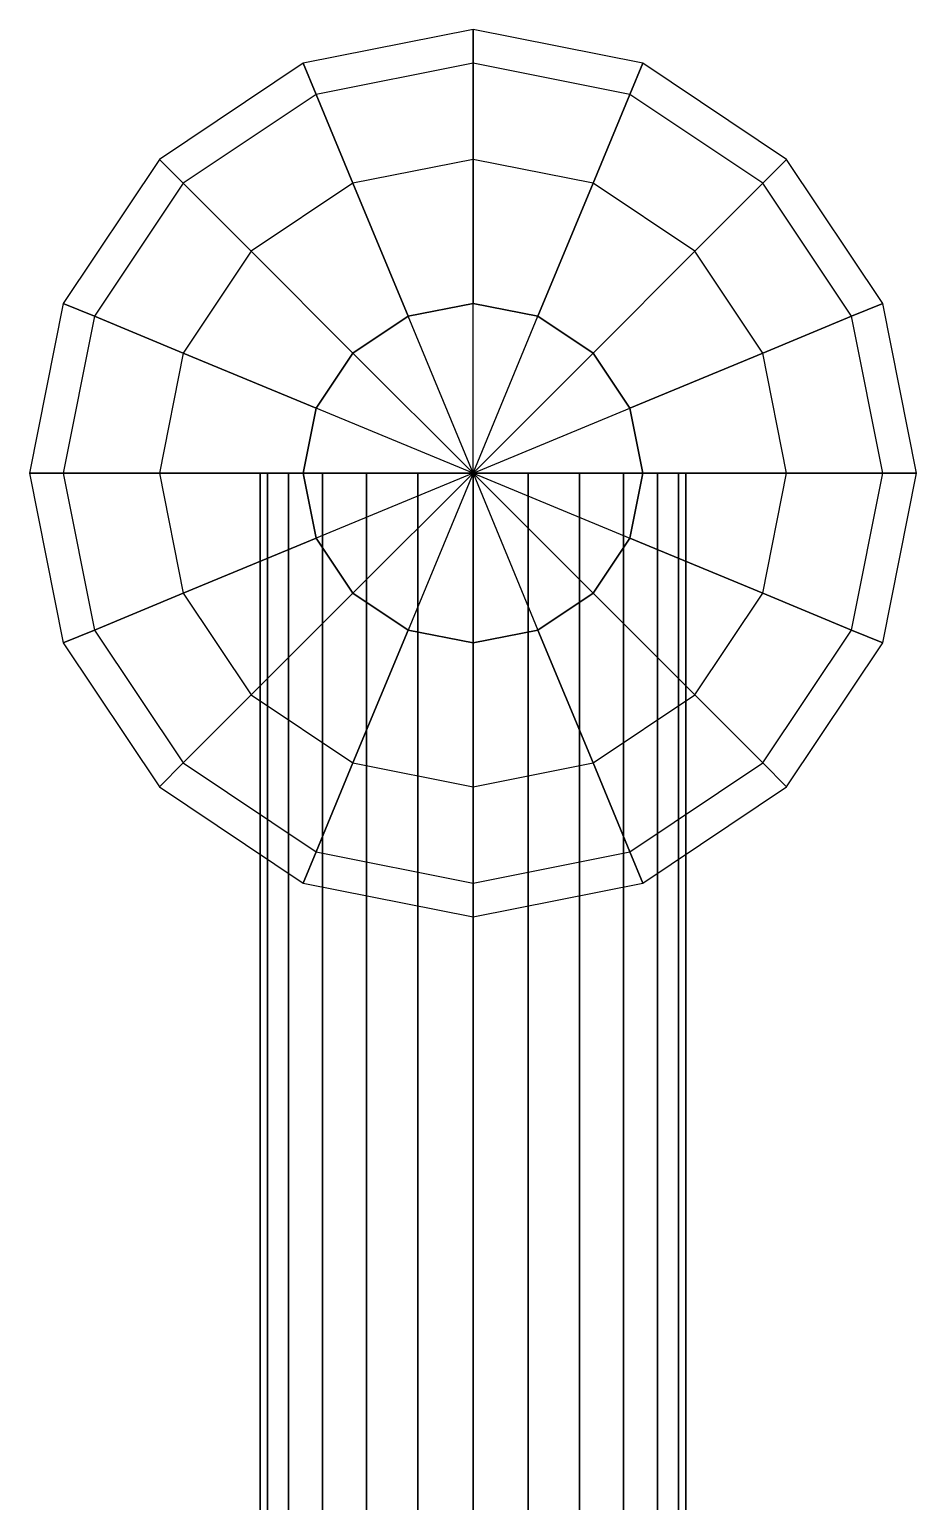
# Model space of a CAD drawing. Extents: x -2.33 to 2.33, y -2.65 to 2.65.
# Drawn here: x -0.25 to 0.25, y 1.821 to 2.65 of the extents above; entities that cross this region are included whole.
import ezdxf

# ---------------------------------------------------------------- set-up
doc = ezdxf.new("R2010")
doc.units = 0
doc.layers.add('L1', color=7, linetype='CONTINUOUS')

msp = doc.modelspace()

# ---------------------------------------------------------------- linework, layer by layer
at = {"layer": 'L1'}
for points, invisible_edges in [([(0, 2.63097, 0.095671), (0, 2.65), (-0.095671, 2.63097)], 140), ([(0, 2.65), (-0.088388, 2.613389, -0.095671), (-0.095671, 2.63097)], 137), ([(0, 2.65), (0, 2.63097, -0.095671), (-0.088388, 2.613389, -0.095671)], 140), ([(0.088388, 2.613389, 0.095671), (0.095671, 2.63097), (0, 2.65)], 12), ([(0.088388, 2.613389, 0.095671), (0, 2.65), (0, 2.63097, 0.095671)], 9), ([(0.095671, 2.63097), (0, 2.63097, -0.095671), (0, 2.65)], 137), ([(-0.088388, 2.613389, 0.095671), (-0.095671, 2.63097), (-0.176777, 2.576777)], 140), ([(-0.095671, 2.63097), (-0.16332, 2.56332, -0.095671), (-0.176777, 2.576777)], 137), ([(-0.095671, 2.63097), (-0.088388, 2.613389, -0.095671), (-0.16332, 2.56332, -0.095671)], 140), ([(0, 2.63097, 0.095671), (-0.095671, 2.63097), (-0.088388, 2.613389, 0.095671)], 137), ([(0, 2.576777, 0.176777), (0, 2.63097, 0.095671), (-0.088388, 2.613389, 0.095671)], 12), ([(0, 2.63097, -0.095671), (-0.06765, 2.56332, -0.176777), (-0.088388, 2.613389, -0.095671)], 137), ([(0, 2.63097, -0.095671), (0, 2.576777, -0.176777), (-0.06765, 2.56332, -0.176777)], 140), ([(0.06765, 2.56332, 0.176777), (0.088388, 2.613389, 0.095671), (0, 2.63097, 0.095671)], 12), ([(0.06765, 2.56332, 0.176777), (0, 2.63097, 0.095671), (0, 2.576777, 0.176777)], 9), ([(0.095671, 2.63097), (0.088388, 2.613389, -0.095671), (0, 2.63097, -0.095671)], 140), ([(0.088388, 2.613389, -0.095671), (0, 2.576777, -0.176777), (0, 2.63097, -0.095671)], 137), ([(0.16332, 2.56332, 0.095671), (0.095671, 2.63097), (0.088388, 2.613389, 0.095671)], 9), ([(0.176777, 2.576777), (0.088388, 2.613389, -0.095671), (0.095671, 2.63097)], 9), ([(0.16332, 2.56332, 0.095671), (0.176777, 2.576777), (0.095671, 2.63097)], 12), ([(-0.088388, 2.613389, 0.095671), (-0.176777, 2.576777), (-0.16332, 2.56332, 0.095671)], 137), ([(-0.06765, 2.56332, 0.176777), (-0.088388, 2.613389, 0.095671), (-0.16332, 2.56332, 0.095671)], 12), ([(-0.088388, 2.613389, -0.095671), (-0.125, 2.525, -0.176777), (-0.16332, 2.56332, -0.095671)], 137), ([(-0.088388, 2.613389, -0.095671), (-0.06765, 2.56332, -0.176777), (-0.125, 2.525, -0.176777)], 140), ([(0, 2.576777, 0.176777), (-0.088388, 2.613389, 0.095671), (-0.06765, 2.56332, 0.176777)], 9), ([(0.088388, 2.613389, -0.095671), (0.06765, 2.56332, -0.176777), (0, 2.576777, -0.176777)], 140), ([(0.125, 2.525, 0.176777), (0.088388, 2.613389, 0.095671), (0.06765, 2.56332, 0.176777)], 9), ([(0.16332, 2.56332, -0.095671), (0.06765, 2.56332, -0.176777), (0.088388, 2.613389, -0.095671)], 137), ([(0.125, 2.525, 0.176777), (0.16332, 2.56332, 0.095671), (0.088388, 2.613389, 0.095671)], 12), ([(0.176777, 2.576777), (0.16332, 2.56332, -0.095671), (0.088388, 2.613389, -0.095671)], 12), ([(-0.16332, 2.56332, 0.095671), (-0.176777, 2.576777), (-0.23097, 2.495671)], 140), ([(-0.176777, 2.576777), (-0.213388, 2.488389, -0.095671), (-0.23097, 2.495671)], 137), ([(-0.176777, 2.576777), (-0.16332, 2.56332, -0.095671), (-0.213388, 2.488389, -0.095671)], 140), ([(0, 2.495671, 0.23097), (0, 2.576777, 0.176777), (-0.06765, 2.56332, 0.176777)], 12), ([(0, 2.576777, -0.176777), (-0.036612, 2.488389, -0.23097), (-0.06765, 2.56332, -0.176777)], 137), ([(0, 2.576777, -0.176777), (0, 2.495671, -0.23097), (-0.036612, 2.488389, -0.23097)], 140), ([(0.036612, 2.488389, 0.23097), (0.06765, 2.56332, 0.176777), (0, 2.576777, 0.176777)], 12), ([(0.036612, 2.488389, 0.23097), (0, 2.576777, 0.176777), (0, 2.495671, 0.23097)], 9), ([(0.06765, 2.56332, -0.176777), (0, 2.495671, -0.23097), (0, 2.576777, -0.176777)], 137), ([(0.213388, 2.488389, 0.095671), (0.176777, 2.576777), (0.16332, 2.56332, 0.095671)], 9), ([(0.23097, 2.495671), (0.16332, 2.56332, -0.095671), (0.176777, 2.576777)], 9), ([(0.213388, 2.488389, 0.095671), (0.23097, 2.495671), (0.176777, 2.576777)], 12), ([(-0.16332, 2.56332, 0.095671), (-0.23097, 2.495671), (-0.213388, 2.488389, 0.095671)], 137), ([(-0.125, 2.525, 0.176777), (-0.16332, 2.56332, 0.095671), (-0.213388, 2.488389, 0.095671)], 140), ([(-0.16332, 2.56332, -0.095671), (-0.16332, 2.46765, -0.176777), (-0.213388, 2.488389, -0.095671)], 137), ([(-0.06765, 2.56332, 0.176777), (-0.16332, 2.56332, 0.095671), (-0.125, 2.525, 0.176777)], 9), ([(-0.16332, 2.56332, -0.095671), (-0.125, 2.525, -0.176777), (-0.16332, 2.46765, -0.176777)], 140), ([(-0.036612, 2.488389, 0.23097), (-0.06765, 2.56332, 0.176777), (-0.125, 2.525, 0.176777)], 12), ([(-0.06765, 2.56332, -0.176777), (-0.06765, 2.46765, -0.23097), (-0.125, 2.525, -0.176777)], 137), ([(0, 2.495671, 0.23097), (-0.06765, 2.56332, 0.176777), (-0.036612, 2.488389, 0.23097)], 9), ([(-0.06765, 2.56332, -0.176777), (-0.036612, 2.488389, -0.23097), (-0.06765, 2.46765, -0.23097)], 140), ([(0.06765, 2.56332, -0.176777), (0.036612, 2.488389, -0.23097), (0, 2.495671, -0.23097)], 140), ([(0.06765, 2.46765, 0.23097), (0.06765, 2.56332, 0.176777), (0.036612, 2.488389, 0.23097)], 9), ([(0.125, 2.525, -0.176777), (0.036612, 2.488389, -0.23097), (0.06765, 2.56332, -0.176777)], 137), ([(0.06765, 2.46765, 0.23097), (0.125, 2.525, 0.176777), (0.06765, 2.56332, 0.176777)], 12), ([(0.16332, 2.56332, -0.095671), (0.125, 2.525, -0.176777), (0.06765, 2.56332, -0.176777)], 140), ([(0.16332, 2.46765, 0.176777), (0.16332, 2.56332, 0.095671), (0.125, 2.525, 0.176777)], 9), ([(0.213388, 2.488389, -0.095671), (0.125, 2.525, -0.176777), (0.16332, 2.56332, -0.095671)], 137), ([(0.16332, 2.46765, 0.176777), (0.213388, 2.488389, 0.095671), (0.16332, 2.56332, 0.095671)], 12), ([(0.23097, 2.495671), (0.213388, 2.488389, -0.095671), (0.16332, 2.56332, -0.095671)], 12), ([(-0.125, 2.525, 0.176777), (-0.213388, 2.488389, 0.095671), (-0.16332, 2.46765, 0.176777)], 137), ([(-0.06765, 2.46765, 0.23097), (-0.125, 2.525, 0.176777), (-0.16332, 2.46765, 0.176777)], 12), ([(-0.125, 2.525, -0.176777), (-0.088388, 2.436612, -0.23097), (-0.16332, 2.46765, -0.176777)], 137), ([(-0.036612, 2.488389, 0.23097), (-0.125, 2.525, 0.176777), (-0.06765, 2.46765, 0.23097)], 9), ([(-0.125, 2.525, -0.176777), (-0.06765, 2.46765, -0.23097), (-0.088388, 2.436612, -0.23097)], 140), ([(0.125, 2.525, -0.176777), (0.06765, 2.46765, -0.23097), (0.036612, 2.488389, -0.23097)], 140), ([(0.088388, 2.436612, 0.23097), (0.125, 2.525, 0.176777), (0.06765, 2.46765, 0.23097)], 9), ([(0.16332, 2.46765, -0.176777), (0.06765, 2.46765, -0.23097), (0.125, 2.525, -0.176777)], 137), ([(0.088388, 2.436612, 0.23097), (0.16332, 2.46765, 0.176777), (0.125, 2.525, 0.176777)], 12), ([(0.213388, 2.488389, -0.095671), (0.16332, 2.46765, -0.176777), (0.125, 2.525, -0.176777)], 140), ([(-0.213388, 2.488389, 0.095671), (-0.23097, 2.495671), (-0.25, 2.4)], 140), ([(-0.23097, 2.495671), (-0.23097, 2.4, -0.095671), (-0.25, 2.4)], 137), ([(-0.213388, 2.488389, 0.095671), (-0.25, 2.4), (-0.23097, 2.4, 0.095671)], 137), ([(-0.23097, 2.495671), (-0.213388, 2.488389, -0.095671), (-0.23097, 2.4, -0.095671)], 140), ([(-0.16332, 2.46765, 0.176777), (-0.213388, 2.488389, 0.095671), (-0.23097, 2.4, 0.095671)], 140), ([(-0.213388, 2.488389, -0.095671), (-0.176777, 2.4, -0.176777), (-0.23097, 2.4, -0.095671)], 137), ([(-0.213388, 2.488389, -0.095671), (-0.16332, 2.46765, -0.176777), (-0.176777, 2.4, -0.176777)], 140), ([(0, 2.4, 0.25), (-0.036612, 2.488389, 0.23097), (-0.06765, 2.46765, 0.23097)], 8), ([(0, 2.4, -0.25), (-0.06765, 2.46765, -0.23097), (-0.036612, 2.488389, -0.23097)], 136), ([(0, 2.4, 0.25), (0, 2.495671, 0.23097), (-0.036612, 2.488389, 0.23097)], 8), ([(0, 2.4, -0.25), (-0.036612, 2.488389, -0.23097), (0, 2.495671, -0.23097)], 136), ([(0, 2.4, 0.25), (0.036612, 2.488389, 0.23097), (0, 2.495671, 0.23097)], 8), ([(0, 2.4, -0.25), (0, 2.495671, -0.23097), (0.036612, 2.488389, -0.23097)], 136), ([(0, 2.4, 0.25), (0.06765, 2.46765, 0.23097), (0.036612, 2.488389, 0.23097)], 8), ([(0, 2.4, -0.25), (0.036612, 2.488389, -0.23097), (0.06765, 2.46765, -0.23097)], 136), ([(0.176777, 2.4, 0.176777), (0.213388, 2.488389, 0.095671), (0.16332, 2.46765, 0.176777)], 9), ([(0.23097, 2.4, -0.095671), (0.16332, 2.46765, -0.176777), (0.213388, 2.488389, -0.095671)], 9), ([(0.176777, 2.4, 0.176777), (0.23097, 2.4, 0.095671), (0.213388, 2.488389, 0.095671)], 12), ([(0.23097, 2.4, 0.095671), (0.23097, 2.495671), (0.213388, 2.488389, 0.095671)], 9), ([(0.25, 2.4), (0.213388, 2.488389, -0.095671), (0.23097, 2.495671)], 9), ([(0.25, 2.4), (0.23097, 2.4, -0.095671), (0.213388, 2.488389, -0.095671)], 12), ([(0.23097, 2.4, 0.095671), (0.25, 2.4), (0.23097, 2.495671)], 12), ([(-0.16332, 2.46765, 0.176777), (-0.23097, 2.4, 0.095671), (-0.176777, 2.4, 0.176777)], 137), ([(-0.088388, 2.436612, 0.23097), (-0.16332, 2.46765, 0.176777), (-0.176777, 2.4, 0.176777)], 12), ([(-0.16332, 2.46765, -0.176777), (-0.095671, 2.4, -0.23097), (-0.176777, 2.4, -0.176777)], 137), ([(-0.06765, 2.46765, 0.23097), (-0.16332, 2.46765, 0.176777), (-0.088388, 2.436612, 0.23097)], 9), ([(-0.16332, 2.46765, -0.176777), (-0.088388, 2.436612, -0.23097), (-0.095671, 2.4, -0.23097)], 140), ([(0, 2.4, 0.25), (-0.06765, 2.46765, 0.23097), (-0.088388, 2.436612, 0.23097)], 8), ([(0, 2.4, -0.25), (-0.088388, 2.436612, -0.23097), (-0.06765, 2.46765, -0.23097)], 136), ([(0, 2.4, 0.25), (0.088388, 2.436612, 0.23097), (0.06765, 2.46765, 0.23097)], 8), ([(0, 2.4, -0.25), (0.06765, 2.46765, -0.23097), (0.088388, 2.436612, -0.23097)], 136), ([(0.16332, 2.46765, -0.176777), (0.088388, 2.436612, -0.23097), (0.06765, 2.46765, -0.23097)], 140), ([(0.095671, 2.4, 0.23097), (0.16332, 2.46765, 0.176777), (0.088388, 2.436612, 0.23097)], 9), ([(0.176777, 2.4, -0.176777), (0.088388, 2.436612, -0.23097), (0.16332, 2.46765, -0.176777)], 137), ([(0.095671, 2.4, 0.23097), (0.176777, 2.4, 0.176777), (0.16332, 2.46765, 0.176777)], 12), ([(0.23097, 2.4, -0.095671), (0.176777, 2.4, -0.176777), (0.16332, 2.46765, -0.176777)], 12), ([(-0.088388, 2.436612, 0.23097), (-0.176777, 2.4, 0.176777), (-0.095671, 2.4, 0.23097)], 9), ([(0, 2.4, 0.25), (-0.088388, 2.436612, 0.23097), (-0.095671, 2.4, 0.23097)], 8), ([(0, 2.4, -0.25), (-0.095671, 2.4, -0.23097), (-0.088388, 2.436612, -0.23097)], 136), ([(0, 2.4, 0.25), (0.095671, 2.4, 0.23097), (0.088388, 2.436612, 0.23097)], 8), ([(0, 2.4, -0.25), (0.088388, 2.436612, -0.23097), (0.095671, 2.4, -0.23097)], 136), ([(0.176777, 2.4, -0.176777), (0.095671, 2.4, -0.23097), (0.088388, 2.436612, -0.23097)], 140), ([(-0.23097, 2.4, 0.095671), (-0.25, 2.4), (-0.23097, 2.304329)], 140), ([(-0.25, 2.4), (-0.23097, 2.4, -0.095671), (-0.213388, 2.311612, -0.095671)], 140), ([(-0.25, 2.4), (-0.213388, 2.311612, -0.095671), (-0.23097, 2.304329)], 137), ([(-0.176777, 2.4, 0.176777), (-0.23097, 2.4, 0.095671), (-0.213388, 2.311612, 0.095671)], 140), ([(-0.23097, 2.4, 0.095671), (-0.23097, 2.304329), (-0.213388, 2.311612, 0.095671)], 137), ([(-0.23097, 2.4, -0.095671), (-0.176777, 2.4, -0.176777), (-0.16332, 2.332351, -0.176777)], 140), ([(-0.23097, 2.4, -0.095671), (-0.16332, 2.332351, -0.176777), (-0.213388, 2.311612, -0.095671)], 137), ([(-0.176777, 2.4, 0.176777), (-0.213388, 2.311612, 0.095671), (-0.16332, 2.332351, 0.176777)], 137), ([(-0.095671, 2.4, 0.23097), (-0.176777, 2.4, 0.176777), (-0.16332, 2.332351, 0.176777)], 12), ([(-0.176777, 2.4, -0.176777), (-0.095671, 2.4, -0.23097), (-0.088388, 2.363389, -0.23097)], 140), ([(-0.176777, 2.4, -0.176777), (-0.088388, 2.363389, -0.23097), (-0.16332, 2.332351, -0.176777)], 137), ([(-0.095671, 2.4, 0.23097), (-0.16332, 2.332351, 0.176777), (-0.088388, 2.363389, 0.23097)], 9), ([(-0.12, 2.39999), (-0.115911, 2.39999, 0.031058), (0, 2.39999)], 143), ([(-0.115911, 2.39999, -0.031058), (-0.12, 2.39999), (0, 2.39999)], 143), ([(-0.115911, 2.39999, 0.031058), (-0.103923, 2.39999, 0.06), (0, 2.39999)], 143), ([(-0.103923, 2.39999, -0.06), (-0.115911, 2.39999, -0.031058), (0, 2.39999)], 143), ([(-0.103923, 2.39999, 0.06), (-0.084853, 2.39999, 0.084853), (0, 2.39999)], 143), ([(-0.084853, 2.39999, -0.084853), (-0.103923, 2.39999, -0.06), (0, 2.39999)], 143), ([(0, 2.4, 0.25), (-0.095671, 2.4, 0.23097), (-0.088388, 2.363389, 0.23097)], 8), ([(0, 2.4, -0.25), (-0.088388, 2.363389, -0.23097), (-0.095671, 2.4, -0.23097)], 136), ([(0, 2.4, 0.25), (-0.088388, 2.363389, 0.23097), (-0.06765, 2.33235, 0.23097)], 8), ([(0, 2.4, -0.25), (-0.06765, 2.33235, -0.23097), (-0.088388, 2.363389, -0.23097)], 136), ([(-0.084853, 2.39999, 0.084853), (-0.06, 2.39999, 0.103923), (0, 2.39999)], 143), ([(-0.06, 2.39999, -0.103923), (-0.084853, 2.39999, -0.084853), (0, 2.39999)], 143), ([(0, 2.4, 0.25), (-0.06765, 2.33235, 0.23097), (-0.036612, 2.311612, 0.23097)], 8), ([(0, 2.4, -0.25), (-0.036612, 2.311612, -0.23097), (-0.06765, 2.33235, -0.23097)], 136), ([(-0.06, 2.39999, 0.103923), (-0.031058, 2.39999, 0.115911), (0, 2.39999)], 143), ([(-0.031058, 2.39999, -0.115911), (-0.06, 2.39999, -0.103923), (0, 2.39999)], 143), ([(0, 2.4, 0.25), (-0.036612, 2.311612, 0.23097), (0, 2.304329, 0.23097)], 8), ([(0, 2.4, -0.25), (0, 2.304329, -0.23097), (-0.036612, 2.311612, -0.23097)], 136), ([(-0.031058, 2.39999, 0.115911), (0, 2.39999, 0.12), (0, 2.39999)], 143), ([(0, 2.39999, -0.12), (-0.031058, 2.39999, -0.115911), (0, 2.39999)], 143), ([(0, 2.4, 0.25), (0, 2.304329, 0.23097), (0.036612, 2.311612, 0.23097)], 8), ([(0, 2.4, 0.25), (0.036612, 2.311612, 0.23097), (0.06765, 2.33235, 0.23097)], 8), ([(0, 2.4, 0.25), (0.06765, 2.33235, 0.23097), (0.088388, 2.363389, 0.23097)], 8), ([(0, 2.4, 0.25), (0.088388, 2.363389, 0.23097), (0.095671, 2.4, 0.23097)], 8), ([(0, 2.4, -0.25), (0.036612, 2.311612, -0.23097), (0, 2.304329, -0.23097)], 136), ([(0, 2.4, -0.25), (0.06765, 2.33235, -0.23097), (0.036612, 2.311612, -0.23097)], 136), ([(0, 2.4, -0.25), (0.088388, 2.363389, -0.23097), (0.06765, 2.33235, -0.23097)], 136), ([(0, 2.4, -0.25), (0.095671, 2.4, -0.23097), (0.088388, 2.363389, -0.23097)], 136), ([(0.031058, 2.39999, -0.115911), (0, 2.39999, -0.12), (0, 2.39999)], 143), ([(0.06, 2.39999, -0.103923), (0.031058, 2.39999, -0.115911), (0, 2.39999)], 143), ([(0.084853, 2.39999, -0.084853), (0.06, 2.39999, -0.103923), (0, 2.39999)], 143), ([(0.103923, 2.39999, -0.06), (0.084853, 2.39999, -0.084853), (0, 2.39999)], 143), ([(0.115911, 2.39999, -0.031058), (0.103923, 2.39999, -0.06), (0, 2.39999)], 143), ([(0.12, 2.39999), (0.115911, 2.39999, -0.031058), (0, 2.39999)], 143), ([(0.115911, 2.39999, 0.031058), (0.12, 2.39999), (0, 2.39999)], 143), ([(0.103923, 2.39999, 0.06), (0.115911, 2.39999, 0.031058), (0, 2.39999)], 143), ([(0.084853, 2.39999, 0.084853), (0.103923, 2.39999, 0.06), (0, 2.39999)], 143), ([(0.06, 2.39999, 0.103923), (0.084853, 2.39999, 0.084853), (0, 2.39999)], 143), ([(0.031058, 2.39999, 0.115911), (0.06, 2.39999, 0.103923), (0, 2.39999)], 143), ([(0, 2.39999, 0.12), (0.031058, 2.39999, 0.115911), (0, 2.39999)], 143), ([(0.088388, 2.363389, 0.23097), (0.16332, 2.332351, 0.176777), (0.176777, 2.4, 0.176777)], 12), ([(0.088388, 2.363389, 0.23097), (0.176777, 2.4, 0.176777), (0.095671, 2.4, 0.23097)], 9), ([(0.16332, 2.332351, -0.176777), (0.088388, 2.363389, -0.23097), (0.095671, 2.4, -0.23097)], 140), ([(0.16332, 2.332351, -0.176777), (0.095671, 2.4, -0.23097), (0.176777, 2.4, -0.176777)], 137), ([(0.16332, 2.332351, 0.176777), (0.213388, 2.311612, 0.095671), (0.23097, 2.4, 0.095671)], 12), ([(0.16332, 2.332351, 0.176777), (0.23097, 2.4, 0.095671), (0.176777, 2.4, 0.176777)], 9), ([(0.213388, 2.311612, -0.095671), (0.16332, 2.332351, -0.176777), (0.176777, 2.4, -0.176777)], 12), ([(0.213388, 2.311612, -0.095671), (0.176777, 2.4, -0.176777), (0.23097, 2.4, -0.095671)], 9), ([(0.213388, 2.311612, 0.095671), (0.23097, 2.304329), (0.25, 2.4)], 12), ([(0.213388, 2.311612, 0.095671), (0.25, 2.4), (0.23097, 2.4, 0.095671)], 9), ([(0.23097, 2.304329), (0.213388, 2.311612, -0.095671), (0.23097, 2.4, -0.095671)], 12), ([(0.23097, 2.304329), (0.23097, 2.4, -0.095671), (0.25, 2.4)], 9), ([(-0.088388, 2.363389, 0.23097), (-0.16332, 2.332351, 0.176777), (-0.125, 2.275, 0.176777)], 12), ([(-0.16332, 2.332351, -0.176777), (-0.088388, 2.363389, -0.23097), (-0.06765, 2.33235, -0.23097)], 140), ([(-0.088388, 2.363389, 0.23097), (-0.125, 2.275, 0.176777), (-0.06765, 2.33235, 0.23097)], 9), ([(0.06765, 2.33235, 0.23097), (0.16332, 2.332351, 0.176777), (0.088388, 2.363389, 0.23097)], 9), ([(0.125, 2.275, -0.176777), (0.06765, 2.33235, -0.23097), (0.088388, 2.363389, -0.23097)], 140), ([(0.125, 2.275, -0.176777), (0.088388, 2.363389, -0.23097), (0.16332, 2.332351, -0.176777)], 137), ([(-0.16332, 2.332351, 0.176777), (-0.213388, 2.311612, 0.095671), (-0.16332, 2.23668, 0.095671)], 12), ([(-0.213388, 2.311612, -0.095671), (-0.16332, 2.332351, -0.176777), (-0.125, 2.275, -0.176777)], 140), ([(-0.16332, 2.332351, 0.176777), (-0.16332, 2.23668, 0.095671), (-0.125, 2.275, 0.176777)], 9), ([(-0.16332, 2.332351, -0.176777), (-0.06765, 2.33235, -0.23097), (-0.125, 2.275, -0.176777)], 137), ([(-0.06765, 2.33235, 0.23097), (-0.125, 2.275, 0.176777), (-0.06765, 2.23668, 0.176777)], 12), ([(-0.125, 2.275, -0.176777), (-0.06765, 2.33235, -0.23097), (-0.036612, 2.311612, -0.23097)], 140), ([(-0.06765, 2.33235, 0.23097), (-0.06765, 2.23668, 0.176777), (-0.036612, 2.311612, 0.23097)], 9), ([(0.036612, 2.311612, 0.23097), (0.125, 2.275, 0.176777), (0.06765, 2.33235, 0.23097)], 9), ([(0.06765, 2.23668, -0.176777), (0.036612, 2.311612, -0.23097), (0.06765, 2.33235, -0.23097)], 140), ([(0.06765, 2.33235, 0.23097), (0.125, 2.275, 0.176777), (0.16332, 2.332351, 0.176777)], 12), ([(0.06765, 2.23668, -0.176777), (0.06765, 2.33235, -0.23097), (0.125, 2.275, -0.176777)], 137), ([(0.125, 2.275, 0.176777), (0.213388, 2.311612, 0.095671), (0.16332, 2.332351, 0.176777)], 9), ([(0.16332, 2.23668, -0.095671), (0.125, 2.275, -0.176777), (0.16332, 2.332351, -0.176777)], 12), ([(0.16332, 2.23668, -0.095671), (0.16332, 2.332351, -0.176777), (0.213388, 2.311612, -0.095671)], 9), ([(-0.213388, 2.311612, 0.095671), (-0.23097, 2.304329), (-0.176777, 2.223223)], 140), ([(-0.23097, 2.304329), (-0.213388, 2.311612, -0.095671), (-0.16332, 2.23668, -0.095671)], 140), ([(-0.213388, 2.311612, 0.095671), (-0.176777, 2.223223), (-0.16332, 2.23668, 0.095671)], 137), ([(-0.213388, 2.311612, -0.095671), (-0.125, 2.275, -0.176777), (-0.16332, 2.23668, -0.095671)], 137), ([(-0.125, 2.275, -0.176777), (-0.036612, 2.311612, -0.23097), (-0.06765, 2.23668, -0.176777)], 137), ([(-0.036612, 2.311612, 0.23097), (-0.06765, 2.23668, 0.176777), (0, 2.223223, 0.176777)], 12), ([(-0.06765, 2.23668, -0.176777), (-0.036612, 2.311612, -0.23097), (0, 2.304329, -0.23097)], 140), ([(-0.036612, 2.311612, 0.23097), (0, 2.223223, 0.176777), (0, 2.304329, 0.23097)], 9), ([(0, 2.304329, 0.23097), (0.06765, 2.23668, 0.176777), (0.036612, 2.311612, 0.23097)], 9), ([(0, 2.223223, -0.176777), (0, 2.304329, -0.23097), (0.036612, 2.311612, -0.23097)], 140), ([(0, 2.223223, -0.176777), (0.036612, 2.311612, -0.23097), (0.06765, 2.23668, -0.176777)], 137), ([(0.036612, 2.311612, 0.23097), (0.06765, 2.23668, 0.176777), (0.125, 2.275, 0.176777)], 12), ([(0.125, 2.275, 0.176777), (0.16332, 2.23668, 0.095671), (0.213388, 2.311612, 0.095671)], 12), ([(0.16332, 2.23668, 0.095671), (0.23097, 2.304329), (0.213388, 2.311612, 0.095671)], 9), ([(0.176777, 2.223223), (0.16332, 2.23668, -0.095671), (0.213388, 2.311612, -0.095671)], 12), ([(0.176777, 2.223223), (0.213388, 2.311612, -0.095671), (0.23097, 2.304329)], 9), ([(-0.23097, 2.304329), (-0.16332, 2.23668, -0.095671), (-0.176777, 2.223223)], 137), ([(-0.06765, 2.23668, -0.176777), (0, 2.304329, -0.23097), (0, 2.223223, -0.176777)], 137), ([(0, 2.304329, 0.23097), (0, 2.223223, 0.176777), (0.06765, 2.23668, 0.176777)], 12), ([(0.16332, 2.23668, 0.095671), (0.176777, 2.223223), (0.23097, 2.304329)], 12), ([(-0.125, 2.275, 0.176777), (-0.16332, 2.23668, 0.095671), (-0.088388, 2.186612, 0.095671)], 12), ([(-0.16332, 2.23668, -0.095671), (-0.125, 2.275, -0.176777), (-0.06765, 2.23668, -0.176777)], 140), ([(-0.125, 2.275, 0.176777), (-0.088388, 2.186612, 0.095671), (-0.06765, 2.23668, 0.176777)], 9), ([(0.06765, 2.23668, 0.176777), (0.16332, 2.23668, 0.095671), (0.125, 2.275, 0.176777)], 9), ([(0.088388, 2.186612, -0.095671), (0.06765, 2.23668, -0.176777), (0.125, 2.275, -0.176777)], 12), ([(0.088388, 2.186612, -0.095671), (0.125, 2.275, -0.176777), (0.16332, 2.23668, -0.095671)], 9), ([(-0.16332, 2.23668, 0.095671), (-0.176777, 2.223223), (-0.095671, 2.16903)], 12), ([(-0.176777, 2.223223), (-0.16332, 2.23668, -0.095671), (-0.088388, 2.186612, -0.095671)], 140), ([(-0.16332, 2.23668, 0.095671), (-0.095671, 2.16903), (-0.088388, 2.186612, 0.095671)], 9), ([(-0.16332, 2.23668, -0.095671), (-0.06765, 2.23668, -0.176777), (-0.088388, 2.186612, -0.095671)], 137), ([(-0.06765, 2.23668, 0.176777), (-0.088388, 2.186612, 0.095671), (0, 2.16903, 0.095671)], 12), ([(-0.088388, 2.186612, -0.095671), (-0.06765, 2.23668, -0.176777), (0, 2.223223, -0.176777)], 140), ([(-0.06765, 2.23668, 0.176777), (0, 2.16903, 0.095671), (0, 2.223223, 0.176777)], 9), ([(0, 2.223223, 0.176777), (0.088388, 2.186612, 0.095671), (0.06765, 2.23668, 0.176777)], 9), ([(0, 2.16903, -0.095671), (0, 2.223223, -0.176777), (0.06765, 2.23668, -0.176777)], 140), ([(0, 2.16903, -0.095671), (0.06765, 2.23668, -0.176777), (0.088388, 2.186612, -0.095671)], 137), ([(0.06765, 2.23668, 0.176777), (0.088388, 2.186612, 0.095671), (0.16332, 2.23668, 0.095671)], 12), ([(0.088388, 2.186612, 0.095671), (0.176777, 2.223223), (0.16332, 2.23668, 0.095671)], 9), ([(0.095671, 2.16903), (0.088388, 2.186612, -0.095671), (0.16332, 2.23668, -0.095671)], 12), ([(0.095671, 2.16903), (0.16332, 2.23668, -0.095671), (0.176777, 2.223223)], 9), ([(-0.176777, 2.223223), (-0.088388, 2.186612, -0.095671), (-0.095671, 2.16903)], 137), ([(-0.088388, 2.186612, -0.095671), (0, 2.223223, -0.176777), (0, 2.16903, -0.095671)], 137), ([(0, 2.223223, 0.176777), (0, 2.16903, 0.095671), (0.088388, 2.186612, 0.095671)], 12), ([(0.088388, 2.186612, 0.095671), (0.095671, 2.16903), (0.176777, 2.223223)], 12), ([(-0.088388, 2.186612, 0.095671), (-0.095671, 2.16903), (0, 2.15)], 12), ([(-0.095671, 2.16903), (-0.088388, 2.186612, -0.095671), (0, 2.16903, -0.095671)], 140), ([(-0.088388, 2.186612, 0.095671), (0, 2.15), (0, 2.16903, 0.095671)], 9), ([(0, 2.16903, 0.095671), (0.095671, 2.16903), (0.088388, 2.186612, 0.095671)], 9), ([(0, 2.15), (0, 2.16903, -0.095671), (0.088388, 2.186612, -0.095671)], 12), ([(0, 2.15), (0.088388, 2.186612, -0.095671), (0.095671, 2.16903)], 9), ([(-0.095671, 2.16903), (0, 2.16903, -0.095671), (0, 2.15)], 137), ([(0, 2.16903, 0.095671), (0, 2.15), (0.095671, 2.16903)], 12)]:
    msp.add_3dface(points, dxfattribs=dict(at, invisible_edges=invisible_edges))
for points in [[(-0.115911, 2.39999, 0.031058), (-0.12, 2.39999), (-0.12, 1.40001), (-0.115911, 1.40001, 0.031058)], [(-0.12, 2.39999), (-0.115911, 2.39999, -0.031058), (-0.115911, 1.40001, -0.031058), (-0.12, 1.40001)], [(-0.103923, 2.39999, 0.06), (-0.115911, 2.39999, 0.031058), (-0.115911, 1.40001, 0.031058), (-0.103923, 1.40001, 0.06)], [(-0.115911, 2.39999, -0.031058), (-0.103923, 2.39999, -0.06), (-0.103923, 1.40001, -0.06), (-0.115911, 1.40001, -0.031058)], [(-0.084853, 2.39999, 0.084853), (-0.103923, 2.39999, 0.06), (-0.103923, 1.40001, 0.06), (-0.084853, 1.40001, 0.084853)], [(-0.103923, 2.39999, -0.06), (-0.084853, 2.39999, -0.084853), (-0.084853, 1.40001, -0.084853), (-0.103923, 1.40001, -0.06)], [(-0.06, 2.39999, 0.103923), (-0.084853, 2.39999, 0.084853), (-0.084853, 1.40001, 0.084853), (-0.06, 1.40001, 0.103923)], [(-0.084853, 2.39999, -0.084853), (-0.06, 2.39999, -0.103923), (-0.06, 1.40001, -0.103923), (-0.084853, 1.40001, -0.084853)], [(-0.031058, 2.39999, 0.115911), (-0.06, 2.39999, 0.103923), (-0.06, 1.40001, 0.103923), (-0.031058, 1.40001, 0.115911)], [(-0.06, 2.39999, -0.103923), (-0.031058, 2.39999, -0.115911), (-0.031058, 1.40001, -0.115911), (-0.06, 1.40001, -0.103923)], [(0, 2.39999, 0.12), (-0.031058, 2.39999, 0.115911), (-0.031058, 1.40001, 0.115911), (0, 1.40001, 0.12)], [(-0.031058, 2.39999, -0.115911), (0, 2.39999, -0.12), (0, 1.40001, -0.12), (-0.031058, 1.40001, -0.115911)], [(0, 2.39999, -0.12), (0.031058, 2.39999, -0.115911), (0.031058, 1.40001, -0.115911), (0, 1.40001, -0.12)], [(0.031058, 2.39999, 0.115911), (0, 2.39999, 0.12), (0, 1.40001, 0.12), (0.031058, 1.40001, 0.115911)], [(0.031058, 2.39999, -0.115911), (0.06, 2.39999, -0.103923), (0.06, 1.40001, -0.103923), (0.031058, 1.40001, -0.115911)], [(0.06, 2.39999, 0.103923), (0.031058, 2.39999, 0.115911), (0.031058, 1.40001, 0.115911), (0.06, 1.40001, 0.103923)], [(0.06, 2.39999, -0.103923), (0.084853, 2.39999, -0.084853), (0.084853, 1.40001, -0.084853), (0.06, 1.40001, -0.103923)], [(0.084853, 2.39999, 0.084853), (0.06, 2.39999, 0.103923), (0.06, 1.40001, 0.103923), (0.084853, 1.40001, 0.084853)], [(0.084853, 2.39999, -0.084853), (0.103923, 2.39999, -0.06), (0.103923, 1.40001, -0.06), (0.084853, 1.40001, -0.084853)], [(0.103923, 2.39999, 0.06), (0.084853, 2.39999, 0.084853), (0.084853, 1.40001, 0.084853), (0.103923, 1.40001, 0.06)], [(0.103923, 2.39999, -0.06), (0.115911, 2.39999, -0.031058), (0.115911, 1.40001, -0.031058), (0.103923, 1.40001, -0.06)], [(0.115911, 2.39999, 0.031058), (0.103923, 2.39999, 0.06), (0.103923, 1.40001, 0.06), (0.115911, 1.40001, 0.031058)], [(0.115911, 2.39999, -0.031058), (0.12, 2.39999), (0.12, 1.40001), (0.115911, 1.40001, -0.031058)], [(0.12, 2.39999), (0.115911, 2.39999, 0.031058), (0.115911, 1.40001, 0.031058), (0.12, 1.40001)]]:
    msp.add_3dface(points, dxfattribs=at)

doc.saveas('drawing.dxf')
